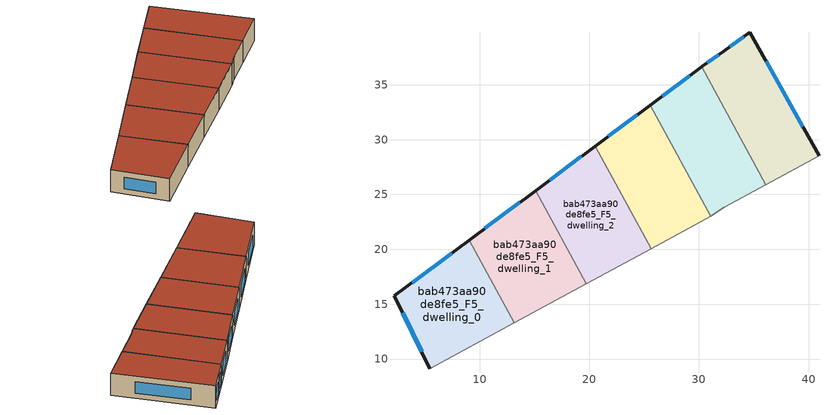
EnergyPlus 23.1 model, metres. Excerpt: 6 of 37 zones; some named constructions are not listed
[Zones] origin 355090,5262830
bab473aa90de8fe5_F5_dwelling_0
 floor to bab473aa90de8fe5_F4_dwelling_0 (EU_floor_Construction): 9.04,20.84 13.15,13.29 5.47,9.12 2.24,15.78 z15
 wall outside (EU_wall_Construction): 9.04,20.84 2.24,15.78 5.47,9.12 z15:18
 wall adiabatic (EU_wall_Construction): 5.47,9.12 13.15,13.29 z15:18
 wall to bab473aa90de8fe5_F5_dwelling_1 (EU_wall_Construction): 13.15,13.29 9.04,20.84 z15:18
 window (EU_Window_Construction): 3,14.22 4.71,10.68 / 7.45,19.65 3.84,16.97 z15.7:17.3
 roof outside (EU_roof_Construction): 13.15,13.29 9.04,20.84 2.24,15.78 5.47,9.12 z18
bab473aa90de8fe5_F5_dwelling_1
 floor to bab473aa90de8fe5_F4_dwelling_1 (EU_floor_Construction): 15.11,25.36 19.72,16.86 13.15,13.29 9.04,20.84 z15
 wall outside (EU_wall_Construction): 15.11,25.36 9.04,20.84 z15:18
 wall adiabatic (EU_wall_Construction): 13.15,13.29 19.72,16.86 z15:18
 wall to bab473aa90de8fe5_F5_dwelling_2 (EU_wall_Construction): 19.72,16.86 15.11,25.36 z15:18
 window (EU_Window_Construction): 13.68,24.3 10.47,21.9 z15.7:17.3
 roof outside (EU_roof_Construction): 19.72,16.86 15.11,25.36 9.04,20.84 13.15,13.29 z18
bab473aa90de8fe5_F5_dwelling_2
 floor to bab473aa90de8fe5_F4_dwelling_2 (EU_floor_Construction): 20.57,29.42 25.64,20.07 19.72,16.86 15.11,25.36 z15
 wall outside (EU_wall_Construction): 20.57,29.42 15.11,25.36 z15:18
 wall adiabatic (EU_wall_Construction): 19.72,16.86 25.64,20.07 z15:18
 wall to bab473aa90de8fe5_F5_dwelling_3 (EU_wall_Construction): 25.64,20.07 20.57,29.42 z15:18
 window (EU_Window_Construction): 19.28,28.47 16.39,26.31 z15.7:17.3
 roof outside (EU_roof_Construction): 25.64,20.07 20.57,29.42 15.11,25.36 19.72,16.86 z18
bab473aa90de8fe5_F5_dwelling_3
 floor to bab473aa90de8fe5_F4_dwelling_3 (EU_floor_Construction): 25.57,33.14 31.06,23.02 25.64,20.07 20.57,29.42 z15
 wall outside (EU_wall_Construction): 25.57,33.14 20.57,29.42 z15:18
 wall adiabatic (EU_wall_Construction): 25.64,20.07 31.06,23.02 z15:18
 wall to bab473aa90de8fe5_F5_dwelling_4 (EU_wall_Construction): 31.06,23.02 25.57,33.14 z15:18
 window (EU_Window_Construction): 24.39,32.27 21.74,30.29 z15.7:17.3
 roof outside (EU_roof_Construction): 31.06,23.02 25.57,33.14 20.57,29.42 25.64,20.07 z18
bab473aa90de8fe5_F5_dwelling_4
 floor to bab473aa90de8fe5_F4_dwelling_4 (EU_floor_Construction): 30.26,36.63 36.08,25.9 32.31,23.85 31.27,23.13 31.06,23.02 25.57,33.14 z15
 wall outside (EU_wall_Construction): 30.26,36.63 25.57,33.14 z15:18
 wall to bab473aa90de8fe5_F5_dwelling_5 (EU_wall_Construction): 36.08,25.9 30.26,36.63 z15:18
 wall adiabatic (EU_wall_Construction): 31.06,23.02 31.27,23.13 32.31,23.85 36.08,25.9 z15:18
 window (EU_Window_Construction): 29.15,35.81 26.67,33.96 z15.7:17.3
 roof outside (EU_roof_Construction): 36.08,25.9 30.26,36.63 25.57,33.14 31.06,23.02 31.27,23.13 32.31,23.85 z18
bab473aa90de8fe5_F5_dwelling_5
 floor to bab473aa90de8fe5_F4_dwelling_5 (EU_floor_Construction): 34.64,39.79 40.94,28.54 36.08,25.9 30.26,36.63 30.3,36.67 32.27,38.08 z15
 wall outside (EU_wall_Construction): 40.94,28.54 34.64,39.79 32.27,38.08 30.3,36.67 30.26,36.63 z15:18
 wall adiabatic (EU_wall_Construction): 36.08,25.9 40.94,28.54 z15:18
 window (EU_Window_Construction): 31.8,37.75 30.76,37 / 34.08,39.38 32.82,38.48 / 39.46,31.18 36.12,37.15 z15.7:17.3
 roof outside (EU_roof_Construction): 40.94,28.54 34.64,39.79 32.27,38.08 30.3,36.67 30.26,36.63 36.08,25.9 z18
[HVACTEMPLATE:THERMOSTAT] Constant Heating Setpoint=20; Constant Cooling Setpoint=50
EU_HeatOnly_bab473aa90de8fe5_F0_dwelling_0; EU_HeatOnly_bab473aa90de8fe5_F0_dwelling_1; EU_HeatOnly_bab473aa90de8fe5_F0_dwelling_2; EU_HeatOnly_bab473aa90de8fe5_F0_dwelling_3; EU_HeatOnly_bab473aa90de8fe5_F0_dwelling_4; EU_HeatOnly_bab473aa90de8fe5_F0_dwelling_5; EU_HeatOnly_bab473aa90de8fe5_F0_dwelling_6; EU_HeatOnly_bab473aa90de8fe5_F1_dwelling_0; EU_HeatOnly_bab473aa90de8fe5_F1_dwelling_1; EU_HeatOnly_bab473aa90de8fe5_F1_dwelling_2; EU_HeatOnly_bab473aa90de8fe5_F1_dwelling_3; EU_HeatOnly_bab473aa90de8fe5_F1_dwelling_4; EU_HeatOnly_bab473aa90de8fe5_F1_dwelling_5; EU_HeatOnly_bab473aa90de8fe5_F2_dwelling_0; EU_HeatOnly_bab473aa90de8fe5_F2_dwelling_1; EU_HeatOnly_bab473aa90de8fe5_F2_dwelling_2; EU_HeatOnly_bab473aa90de8fe5_F2_dwelling_3; EU_HeatOnly_bab473aa90de8fe5_F2_dwelling_4; EU_HeatOnly_bab473aa90de8fe5_F2_dwelling_5; EU_HeatOnly_bab473aa90de8fe5_F3_dwelling_0; EU_HeatOnly_bab473aa90de8fe5_F3_dwelling_1; EU_HeatOnly_bab473aa90de8fe5_F3_dwelling_2; EU_HeatOnly_bab473aa90de8fe5_F3_dwelling_3; EU_HeatOnly_bab473aa90de8fe5_F3_dwelling_4; EU_HeatOnly_bab473aa90de8fe5_F3_dwelling_5; EU_HeatOnly_bab473aa90de8fe5_F4_dwelling_0; EU_HeatOnly_bab473aa90de8fe5_F4_dwelling_1; EU_HeatOnly_bab473aa90de8fe5_F4_dwelling_2; EU_HeatOnly_bab473aa90de8fe5_F4_dwelling_3; EU_HeatOnly_bab473aa90de8fe5_F4_dwelling_4; EU_HeatOnly_bab473aa90de8fe5_F4_dwelling_5; EU_HeatOnly_bab473aa90de8fe5_F5_dwelling_0; EU_HeatOnly_bab473aa90de8fe5_F5_dwelling_1; EU_HeatOnly_bab473aa90de8fe5_F5_dwelling_2; EU_HeatOnly_bab473aa90de8fe5_F5_dwelling_3; EU_HeatOnly_bab473aa90de8fe5_F5_dwelling_4; EU_HeatOnly_bab473aa90de8fe5_F5_dwelling_5
[SCHEDULE:CONSTANT]
Name | Hourly Value
EU_AlwaysOn | 1
EU_CoolingOff | 0
[SCHEDULE:FILE] Column Number=1; Rows to Skip at Top=0; Number of Hours of Data=8760; Column Separator=Comma; Interpolate to Timestep=No; Minutes per Item=60; Adjust Schedule for Daylight Savings=Yes
Name | File
EU_Step8_GainSchedule_bab473aa90de8fe5_F1_dwelling_1_f000 | ../../schedules/bab473aa90de8fe5/bab473aa90de8fe5_F1_dwelling_1_f000_gain.csv
EU_Step8_GainSchedule_bab473aa90de8fe5_F1_dwelling_2_f000 | ../../schedules/bab473aa90de8fe5/bab473aa90de8fe5_F1_dwelling_2_f000_gain.csv
EU_Step8_GainSchedule_bab473aa90de8fe5_F1_dwelling_3_f000 | ../../schedules/bab473aa90de8fe5/bab473aa90de8fe5_F1_dwelling_3_f000_gain.csv
EU_Step8_GainSchedule_bab473aa90de8fe5_F1_dwelling_4_f000 | ../../schedules/bab473aa90de8fe5/bab473aa90de8fe5_F1_dwelling_4_f000_gain.csv
EU_Step8_GainSchedule_bab473aa90de8fe5_F1_dwelling_5_f000 | ../../schedules/bab473aa90de8fe5/bab473aa90de8fe5_F1_dwelling_5_f000_gain.csv
EU_Step8_GainSchedule_bab473aa90de8fe5_F2_dwelling_0_f000 | ../../schedules/bab473aa90de8fe5/bab473aa90de8fe5_F2_dwelling_0_f000_gain.csv
EU_Step8_GainSchedule_bab473aa90de8fe5_F2_dwelling_1_f000 | ../../schedules/bab473aa90de8fe5/bab473aa90de8fe5_F2_dwelling_1_f000_gain.csv
EU_Step8_GainSchedule_bab473aa90de8fe5_F2_dwelling_2_f000 | ../../schedules/bab473aa90de8fe5/bab473aa90de8fe5_F2_dwelling_2_f000_gain.csv
EU_Step8_GainSchedule_bab473aa90de8fe5_F2_dwelling_3_f000 | ../../schedules/bab473aa90de8fe5/bab473aa90de8fe5_F2_dwelling_3_f000_gain.csv
EU_Step8_GainSchedule_bab473aa90de8fe5_F2_dwelling_4_f000 | ../../schedules/bab473aa90de8fe5/bab473aa90de8fe5_F2_dwelling_4_f000_gain.csv
EU_Step8_GainSchedule_bab473aa90de8fe5_F2_dwelling_5_f000 | ../../schedules/bab473aa90de8fe5/bab473aa90de8fe5_F2_dwelling_5_f000_gain.csv
EU_Step8_GainSchedule_bab473aa90de8fe5_F3_dwelling_0_f000 | ../../schedules/bab473aa90de8fe5/bab473aa90de8fe5_F3_dwelling_0_f000_gain.csv
EU_Step8_GainSchedule_bab473aa90de8fe5_F3_dwelling_1_f000 | ../../schedules/bab473aa90de8fe5/bab473aa90de8fe5_F3_dwelling_1_f000_gain.csv
EU_Step8_GainSchedule_bab473aa90de8fe5_F3_dwelling_2_f000 | ../../schedules/bab473aa90de8fe5/bab473aa90de8fe5_F3_dwelling_2_f000_gain.csv
EU_Step8_GainSchedule_bab473aa90de8fe5_F3_dwelling_3_f000 | ../../schedules/bab473aa90de8fe5/bab473aa90de8fe5_F3_dwelling_3_f000_gain.csv
EU_Step8_GainSchedule_bab473aa90de8fe5_F3_dwelling_4_f000 | ../../schedules/bab473aa90de8fe5/bab473aa90de8fe5_F3_dwelling_4_f000_gain.csv
EU_Step8_GainSchedule_bab473aa90de8fe5_F3_dwelling_5_f000 | ../../schedules/bab473aa90de8fe5/bab473aa90de8fe5_F3_dwelling_5_f000_gain.csv
EU_Step8_GainSchedule_bab473aa90de8fe5_F4_dwelling_0_f000 | ../../schedules/bab473aa90de8fe5/bab473aa90de8fe5_F4_dwelling_0_f000_gain.csv
EU_Step8_GainSchedule_bab473aa90de8fe5_F4_dwelling_1_f000 | ../../schedules/bab473aa90de8fe5/bab473aa90de8fe5_F4_dwelling_1_f000_gain.csv
EU_Step8_GainSchedule_bab473aa90de8fe5_F4_dwelling_2_f000 | ../../schedules/bab473aa90de8fe5/bab473aa90de8fe5_F4_dwelling_2_f000_gain.csv
EU_Step8_GainSchedule_bab473aa90de8fe5_F4_dwelling_3_f000 | ../../schedules/bab473aa90de8fe5/bab473aa90de8fe5_F4_dwelling_3_f000_gain.csv
EU_Step8_GainSchedule_bab473aa90de8fe5_F4_dwelling_4_f000 | ../../schedules/bab473aa90de8fe5/bab473aa90de8fe5_F4_dwelling_4_f000_gain.csv
EU_Step8_GainSchedule_bab473aa90de8fe5_F4_dwelling_5_f000 | ../../schedules/bab473aa90de8fe5/bab473aa90de8fe5_F4_dwelling_5_f000_gain.csv
EU_Step8_GainSchedule_bab473aa90de8fe5_F5_dwelling_0_f000 | ../../schedules/bab473aa90de8fe5/bab473aa90de8fe5_F5_dwelling_0_f000_gain.csv
EU_Step8_GainSchedule_bab473aa90de8fe5_F5_dwelling_1_f000 | ../../schedules/bab473aa90de8fe5/bab473aa90de8fe5_F5_dwelling_1_f000_gain.csv
EU_Step8_GainSchedule_bab473aa90de8fe5_F5_dwelling_2_f000 | ../../schedules/bab473aa90de8fe5/bab473aa90de8fe5_F5_dwelling_2_f000_gain.csv
EU_Step8_GainSchedule_bab473aa90de8fe5_F5_dwelling_3_f000 | ../../schedules/bab473aa90de8fe5/bab473aa90de8fe5_F5_dwelling_3_f000_gain.csv
EU_Step8_GainSchedule_bab473aa90de8fe5_F5_dwelling_4_f000 | ../../schedules/bab473aa90de8fe5/bab473aa90de8fe5_F5_dwelling_4_f000_gain.csv
EU_Step8_GainSchedule_bab473aa90de8fe5_F5_dwelling_5_f000 | ../../schedules/bab473aa90de8fe5/bab473aa90de8fe5_F5_dwelling_5_f000_gain.csv
